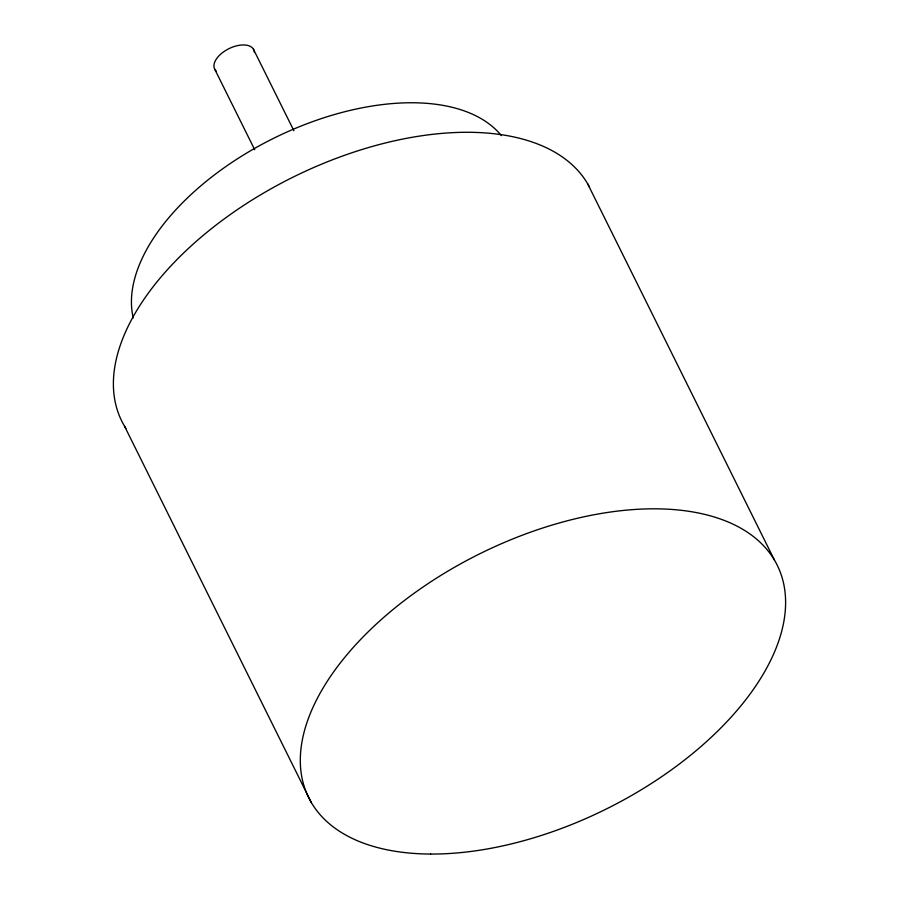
<?xml version="1.0" encoding="UTF-8"?>
<svg xmlns="http://www.w3.org/2000/svg" width="899" height="899" viewBox="0 0 899 899"><rect width="100%" height="100%" fill="white"/><g stroke="black" fill="none" stroke-linecap="round" stroke-linejoin="round"><path stroke-width="1.35" d="M587.553 183.598L774.466 560.133M253.439 49.22L293.906 130.748M214.85 69.448L254.698 149.717M124.534 426.205L311.447 802.74M133.243 317.976A207.028 112.757 -26.4 0 1 273.723 138.255A207.028 112.757 -26.4 0 1 501.417 135.648M125.916 428.463A261.519 142.435 -26.4 0 1 284.556 181.463A261.519 142.435 -26.4 0 1 589.553 187.194M216.198 71.066A21.79 11.867 -26.4 0 1 228.93 48.67A21.79 11.867 -26.4 0 1 254.35 52.221M430.643 854.05A261.519 142.435 -26.4 0 0 785.389 596.048A261.519 142.435 -26.4 0 0 412.832 594.205A261.519 142.435 -26.4 0 0 430.643 854.05"/></g></svg>
